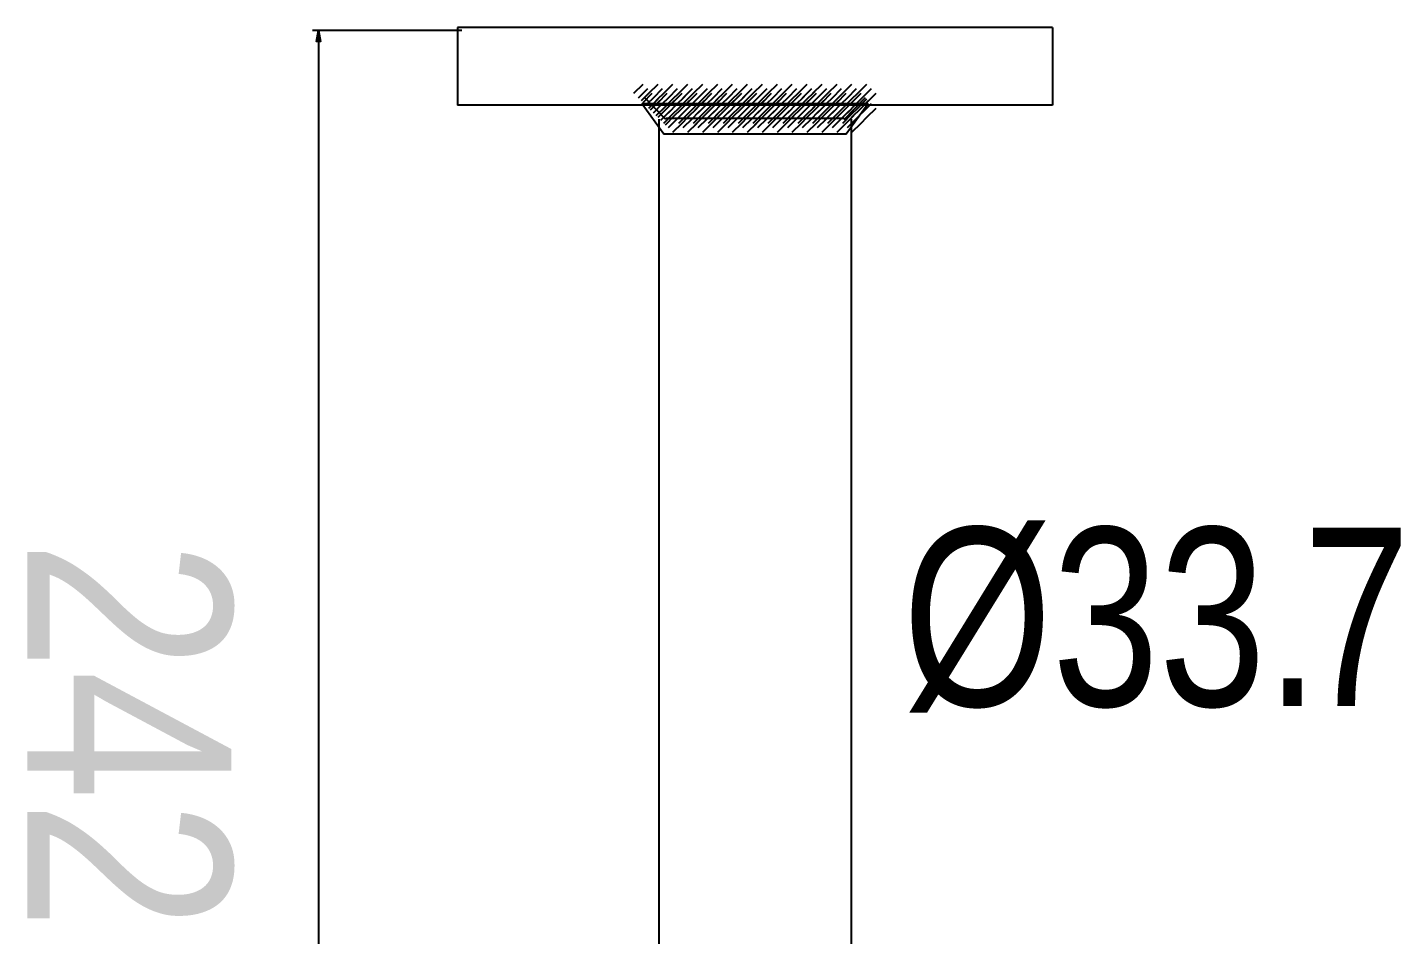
# Model space of a CAD drawing. Extents: x 2 to 70, y 3 to 326.
# Drawn here: x 3.6 to 56.7, y 30.3 to 65.4 of the extents above; entities that cross this region are included whole.
import ezdxf

# ---------------------------------------------------------------- set-up
doc = ezdxf.new("R2010")
doc.units = 0
doc.layers.add('LIVELLO_1', color=160, linetype='Continuous')
doc.styles.add('STD', font='txt')

# ---------------------------------------------------------------- blocks, each defined once
blk = doc.blocks.new('AI9-BLK319')
at = {"layer": 'LIVELLO_1', "color": 7}
for p, q in [((3.398414, -0.307475), (3.75481, 0.048404)), ((3.575492, -0.484553), (3.93206, -0.129019)), ((3.75481, -0.661975), (4.109138, -0.307475))]:
    blk.add_line(p, q, dxfattribs=at)
blk = doc.blocks.new('AI9-BLK318')
at = {"layer": 'LIVELLO_1', "color": 7}
blk.add_blockref('AI9-BLK319', (0, 0), dxfattribs=at)
blk = doc.blocks.new('AI9-BLK317')
at = {"layer": 'LIVELLO_1', "color": 7}
for p, q in [((3.616231, -0.162092), (3.971937, 0.192409)), ((3.794859, -0.340548), (4.149187, 0.015331)), ((3.971937, -0.517626), (4.328504, -0.162092))]:
    blk.add_line(p, q, dxfattribs=at)
blk = doc.blocks.new('AI9-BLK316')
at = {"layer": 'LIVELLO_1', "color": 7}
blk.add_blockref('AI9-BLK317', (0, 0), dxfattribs=at)
blk = doc.blocks.new('AI9-BLK315')
at = {"layer": 'LIVELLO_1', "color": 7}
for p, q in [((3.762303, 0.016881), (4.116631, 0.372759)), ((3.939381, -0.160197), (4.295087, 0.194303)), ((4.116631, -0.338653), (4.472337, 0.016881))]:
    blk.add_line(p, q, dxfattribs=at)
blk = doc.blocks.new('AI9-BLK314')
at = {"layer": 'LIVELLO_1', "color": 7}
blk.add_blockref('AI9-BLK315', (0, 0), dxfattribs=at)
blk = doc.blocks.new('AI9-BLK311')
at = {"layer": 'LIVELLO_1', "color": 7}
for p, q in [((2.820844, -0.307475), (3.17655, 0.048404)), ((2.9993, -0.484553), (3.3538, -0.129019)), ((3.17655, -0.661975), (3.532256, -0.307475))]:
    blk.add_line(p, q, dxfattribs=at)
blk = doc.blocks.new('AI9-BLK310')
at = {"layer": 'LIVELLO_1', "color": 7}
blk.add_blockref('AI9-BLK311', (0, 0), dxfattribs=at)
blk = doc.blocks.new('AI9-BLK309')
at = {"layer": 'LIVELLO_1', "color": 7}
for p, q in [((3.110577, -0.162092), (3.465077, 0.192409)), ((3.287827, -0.340548), (3.643533, 0.015331)), ((3.465077, -0.517626), (3.820783, -0.162092))]:
    blk.add_line(p, q, dxfattribs=at)
blk = doc.blocks.new('AI9-BLK308')
at = {"layer": 'LIVELLO_1', "color": 7}
blk.add_blockref('AI9-BLK309', (0, 0), dxfattribs=at)
blk = doc.blocks.new('AI9-BLK307')
at = {"layer": 'LIVELLO_1', "color": 7}
for p, q in [((3.398414, 0.016881), (3.75481, 0.372759)), ((3.575492, -0.160197), (3.93206, 0.194303)), ((3.75481, -0.338653), (4.109138, 0.016881))]:
    blk.add_line(p, q, dxfattribs=at)
blk = doc.blocks.new('AI9-BLK306')
at = {"layer": 'LIVELLO_1', "color": 7}
blk.add_blockref('AI9-BLK307', (0, 0), dxfattribs=at)
blk = doc.blocks.new('AI9-BLK305')
at = {"layer": 'LIVELLO_1', "color": 7}
for p, q in [((3.616231, 0.179145), (3.971937, 0.534679)), ((3.794859, 0.001723), (4.149187, 0.357601)), ((3.971937, -0.175355), (4.328504, 0.179145))]:
    blk.add_line(p, q, dxfattribs=at)
blk = doc.blocks.new('AI9-BLK304')
at = {"layer": 'LIVELLO_1', "color": 7}
blk.add_blockref('AI9-BLK305', (0, 0), dxfattribs=at)
blk = doc.blocks.new('AI9-BLK303')
at = {"layer": 'LIVELLO_1', "color": 7}
for p, q in [((3.762303, 0.3247), (4.116631, 0.678856)), ((3.939381, 0.146244), (4.295087, 0.501778)), ((4.116631, -0.031178), (4.472337, 0.3247))]:
    blk.add_line(p, q, dxfattribs=at)
blk = doc.blocks.new('AI9-BLK302')
at = {"layer": 'LIVELLO_1', "color": 7}
blk.add_blockref('AI9-BLK303', (0, 0), dxfattribs=at)
blk = doc.blocks.new('AI9-BLK301')
at = {"layer": 'LIVELLO_1', "color": 7}
for p, q in [((2.243963, -0.307475), (2.598291, 0.048404)), ((2.421213, -0.484553), (2.776919, -0.129019)), ((2.598291, -0.661975), (2.953997, -0.307475))]:
    blk.add_line(p, q, dxfattribs=at)
blk = doc.blocks.new('AI9-BLK300')
at = {"layer": 'LIVELLO_1', "color": 7}
blk.add_blockref('AI9-BLK301', (0, 0), dxfattribs=at)
blk = doc.blocks.new('AI9-BLK299')
at = {"layer": 'LIVELLO_1', "color": 7}
for p, q in [((2.532317, -0.162092), (2.888196, 0.192409)), ((2.709568, -0.340548), (3.065274, 0.015331)), ((2.888196, -0.517626), (3.242524, -0.162092))]:
    blk.add_line(p, q, dxfattribs=at)
blk = doc.blocks.new('AI9-BLK298')
at = {"layer": 'LIVELLO_1', "color": 7}
blk.add_blockref('AI9-BLK299', (0, 0), dxfattribs=at)
blk = doc.blocks.new('AI9-BLK297')
at = {"layer": 'LIVELLO_1', "color": 7}
for p, q in [((2.820844, 0.016881), (3.17655, 0.372759)), ((2.9993, -0.160197), (3.3538, 0.194303)), ((3.17655, -0.338653), (3.532256, 0.016881))]:
    blk.add_line(p, q, dxfattribs=at)
blk = doc.blocks.new('AI9-BLK296')
at = {"layer": 'LIVELLO_1', "color": 7}
blk.add_blockref('AI9-BLK297', (0, 0), dxfattribs=at)
blk = doc.blocks.new('AI9-BLK295')
at = {"layer": 'LIVELLO_1', "color": 7}
for p, q in [((3.110577, 0.179145), (3.465077, 0.534679)), ((3.287827, 0.001723), (3.643533, 0.357601)), ((3.465077, -0.175355), (3.820783, 0.179145))]:
    blk.add_line(p, q, dxfattribs=at)
blk = doc.blocks.new('AI9-BLK294')
at = {"layer": 'LIVELLO_1', "color": 7}
blk.add_blockref('AI9-BLK295', (0, 0), dxfattribs=at)
blk = doc.blocks.new('AI9-BLK293')
at = {"layer": 'LIVELLO_1', "color": 7}
for p, q in [((3.398414, 0.3247), (3.75481, 0.678856)), ((3.575492, 0.146244), (3.93206, 0.501778)), ((3.75481, -0.031178), (4.109138, 0.3247))]:
    blk.add_line(p, q, dxfattribs=at)
blk = doc.blocks.new('AI9-BLK292')
at = {"layer": 'LIVELLO_1', "color": 7}
blk.add_blockref('AI9-BLK293', (0, 0), dxfattribs=at)
blk = doc.blocks.new('AI9-BLK291')
at = {"layer": 'LIVELLO_1', "color": 7}
for p, q in [((1.665704, -0.307475), (2.02141, 0.048404)), ((1.842954, -0.484553), (2.19866, -0.129019)), ((2.02141, -0.661975), (2.376427, -0.307475))]:
    blk.add_line(p, q, dxfattribs=at)
blk = doc.blocks.new('AI9-BLK290')
at = {"layer": 'LIVELLO_1', "color": 7}
blk.add_blockref('AI9-BLK291', (0, 0), dxfattribs=at)
blk = doc.blocks.new('AI9-BLK289')
at = {"layer": 'LIVELLO_1', "color": 7}
for p, q in [((1.95423, -0.162092), (2.309937, 0.192409)), ((2.132686, -0.340548), (2.487014, 0.015331)), ((2.309937, -0.517626), (2.665643, -0.162092))]:
    blk.add_line(p, q, dxfattribs=at)
blk = doc.blocks.new('AI9-BLK288')
at = {"layer": 'LIVELLO_1', "color": 7}
blk.add_blockref('AI9-BLK289', (0, 0), dxfattribs=at)
blk = doc.blocks.new('AI9-BLK287')
at = {"layer": 'LIVELLO_1', "color": 7}
for p, q in [((2.243963, 0.016881), (2.598291, 0.372759)), ((2.421213, -0.160197), (2.776919, 0.194303)), ((2.598291, -0.338653), (2.953997, 0.016881))]:
    blk.add_line(p, q, dxfattribs=at)
blk = doc.blocks.new('AI9-BLK286')
at = {"layer": 'LIVELLO_1', "color": 7}
blk.add_blockref('AI9-BLK287', (0, 0), dxfattribs=at)
blk = doc.blocks.new('AI9-BLK285')
at = {"layer": 'LIVELLO_1', "color": 7}
for p, q in [((2.532317, 0.179145), (2.888196, 0.534679)), ((2.709568, 0.001723), (3.065274, 0.357601)), ((2.888196, -0.175355), (3.242524, 0.179145))]:
    blk.add_line(p, q, dxfattribs=at)
blk = doc.blocks.new('AI9-BLK284')
at = {"layer": 'LIVELLO_1', "color": 7}
blk.add_blockref('AI9-BLK285', (0, 0), dxfattribs=at)
blk = doc.blocks.new('AI9-BLK283')
at = {"layer": 'LIVELLO_1', "color": 7}
for p, q in [((2.820844, 0.3247), (3.17655, 0.678856)), ((2.9993, 0.146244), (3.3538, 0.501778)), ((3.17655, -0.031178), (3.532256, 0.3247))]:
    blk.add_line(p, q, dxfattribs=at)
blk = doc.blocks.new('AI9-BLK282')
at = {"layer": 'LIVELLO_1', "color": 7}
blk.add_blockref('AI9-BLK283', (0, 0), dxfattribs=at)
blk = doc.blocks.new('AI9-BLK281')
at = {"layer": 'LIVELLO_1', "color": 7}
for p, q in [((1.088133, -0.307475), (1.44384, 0.048404)), ((1.265384, -0.484553), (1.62109, -0.129019)), ((1.44384, -0.661975), (1.799718, -0.307475))]:
    blk.add_line(p, q, dxfattribs=at)
blk = doc.blocks.new('AI9-BLK280')
at = {"layer": 'LIVELLO_1', "color": 7}
blk.add_blockref('AI9-BLK281', (0, 0), dxfattribs=at)
blk = doc.blocks.new('AI9-BLK279')
at = {"layer": 'LIVELLO_1', "color": 7}
for p, q in [((1.375971, -0.162092), (1.732366, 0.192409)), ((1.554427, -0.340548), (1.910822, 0.015331)), ((1.732366, -0.517626), (2.088072, -0.162092))]:
    blk.add_line(p, q, dxfattribs=at)
blk = doc.blocks.new('AI9-BLK278')
at = {"layer": 'LIVELLO_1', "color": 7}
blk.add_blockref('AI9-BLK279', (0, 0), dxfattribs=at)
blk = doc.blocks.new('AI9-BLK277')
at = {"layer": 'LIVELLO_1', "color": 7}
for p, q in [((1.665704, 0.016881), (2.02141, 0.372759)), ((1.842954, -0.160197), (2.19866, 0.194303)), ((2.02141, -0.338653), (2.376427, 0.016881))]:
    blk.add_line(p, q, dxfattribs=at)
blk = doc.blocks.new('AI9-BLK276')
at = {"layer": 'LIVELLO_1', "color": 7}
blk.add_blockref('AI9-BLK277', (0, 0), dxfattribs=at)
blk = doc.blocks.new('AI9-BLK275')
at = {"layer": 'LIVELLO_1', "color": 7}
for p, q in [((1.95423, 0.179145), (2.309937, 0.534679)), ((2.132686, 0.001723), (2.487014, 0.357601)), ((2.309937, -0.175355), (2.665643, 0.179145))]:
    blk.add_line(p, q, dxfattribs=at)
blk = doc.blocks.new('AI9-BLK274')
at = {"layer": 'LIVELLO_1', "color": 7}
blk.add_blockref('AI9-BLK275', (0, 0), dxfattribs=at)
blk = doc.blocks.new('AI9-BLK273')
at = {"layer": 'LIVELLO_1', "color": 7}
for p, q in [((2.243963, 0.3247), (2.598291, 0.678856)), ((2.421213, 0.146244), (2.776919, 0.501778)), ((2.598291, -0.031178), (2.953997, 0.3247))]:
    blk.add_line(p, q, dxfattribs=at)
blk = doc.blocks.new('AI9-BLK272')
at = {"layer": 'LIVELLO_1', "color": 7}
blk.add_blockref('AI9-BLK273', (0, 0), dxfattribs=at)
blk = doc.blocks.new('AI9-BLK271')
at = {"layer": 'LIVELLO_1', "color": 7}
for p, q in [((0.509874, -0.307475), (0.86558, 0.048404)), ((0.688502, -0.484553), (1.04283, -0.129019)), ((0.86558, -0.661975), (1.221459, -0.307475))]:
    blk.add_line(p, q, dxfattribs=at)
blk = doc.blocks.new('AI9-BLK270')
at = {"layer": 'LIVELLO_1', "color": 7}
blk.add_blockref('AI9-BLK271', (0, 0), dxfattribs=at)
blk = doc.blocks.new('AI9-BLK269')
at = {"layer": 'LIVELLO_1', "color": 7}
for p, q in [((0.799779, -0.162092), (1.154107, 0.192409)), ((0.976857, -0.340548), (1.332563, 0.015331)), ((1.154107, -0.517626), (1.509813, -0.162092))]:
    blk.add_line(p, q, dxfattribs=at)
blk = doc.blocks.new('AI9-BLK268')
at = {"layer": 'LIVELLO_1', "color": 7}
blk.add_blockref('AI9-BLK269', (0, 0), dxfattribs=at)
blk = doc.blocks.new('AI9-BLK267')
at = {"layer": 'LIVELLO_1', "color": 7}
for p, q in [((1.088133, 0.016881), (1.44384, 0.372759)), ((1.265384, -0.160197), (1.62109, 0.194303)), ((1.44384, -0.338653), (1.799718, 0.016881))]:
    blk.add_line(p, q, dxfattribs=at)
blk = doc.blocks.new('AI9-BLK266')
at = {"layer": 'LIVELLO_1', "color": 7}
blk.add_blockref('AI9-BLK267', (0, 0), dxfattribs=at)
blk = doc.blocks.new('AI9-BLK265')
at = {"layer": 'LIVELLO_1', "color": 7}
for p, q in [((1.375971, 0.179145), (1.732366, 0.534679)), ((1.554427, 0.001723), (1.910822, 0.357601)), ((1.732366, -0.175355), (2.088072, 0.179145))]:
    blk.add_line(p, q, dxfattribs=at)
blk = doc.blocks.new('AI9-BLK264')
at = {"layer": 'LIVELLO_1', "color": 7}
blk.add_blockref('AI9-BLK265', (0, 0), dxfattribs=at)
blk = doc.blocks.new('AI9-BLK263')
at = {"layer": 'LIVELLO_1', "color": 7}
for p, q in [((1.665704, 0.3247), (2.02141, 0.678856)), ((1.842954, 0.146244), (2.19866, 0.501778)), ((2.02141, -0.031178), (2.376427, 0.3247))]:
    blk.add_line(p, q, dxfattribs=at)
blk = doc.blocks.new('AI9-BLK262')
at = {"layer": 'LIVELLO_1', "color": 7}
blk.add_blockref('AI9-BLK263', (0, 0), dxfattribs=at)
blk = doc.blocks.new('AI9-BLK261')
at = {"layer": 'LIVELLO_1', "color": 7}
for p, q in [((-0.067007, -0.307475), (0.287493, 0.048404)), ((0.110243, -0.484553), (0.465949, -0.129019)), ((0.287493, -0.661975), (0.643199, -0.307475))]:
    blk.add_line(p, q, dxfattribs=at)
blk = doc.blocks.new('AI9-BLK260')
at = {"layer": 'LIVELLO_1', "color": 7}
blk.add_blockref('AI9-BLK261', (0, 0), dxfattribs=at)
blk = doc.blocks.new('AI9-BLK259')
at = {"layer": 'LIVELLO_1', "color": 7}
for p, q in [((0.22152, -0.162092), (0.577226, 0.192409)), ((0.398598, -0.340548), (0.754476, 0.015331)), ((0.577226, -0.517626), (0.931554, -0.162092))]:
    blk.add_line(p, q, dxfattribs=at)
blk = doc.blocks.new('AI9-BLK258')
at = {"layer": 'LIVELLO_1', "color": 7}
blk.add_blockref('AI9-BLK259', (0, 0), dxfattribs=at)
blk = doc.blocks.new('AI9-BLK257')
at = {"layer": 'LIVELLO_1', "color": 7}
for p, q in [((0.509874, 0.016881), (0.86558, 0.372759)), ((0.688502, -0.160197), (1.04283, 0.194303)), ((0.86558, -0.338653), (1.221459, 0.016881))]:
    blk.add_line(p, q, dxfattribs=at)
blk = doc.blocks.new('AI9-BLK256')
at = {"layer": 'LIVELLO_1', "color": 7}
blk.add_blockref('AI9-BLK257', (0, 0), dxfattribs=at)
blk = doc.blocks.new('AI9-BLK255')
at = {"layer": 'LIVELLO_1', "color": 7}
for p, q in [((0.799779, 0.179145), (1.154107, 0.534679)), ((0.976857, 0.001723), (1.332563, 0.357601)), ((1.154107, -0.175355), (1.509813, 0.179145))]:
    blk.add_line(p, q, dxfattribs=at)
blk = doc.blocks.new('AI9-BLK254')
at = {"layer": 'LIVELLO_1', "color": 7}
blk.add_blockref('AI9-BLK255', (0, 0), dxfattribs=at)
blk = doc.blocks.new('AI9-BLK253')
at = {"layer": 'LIVELLO_1', "color": 7}
for p, q in [((1.088133, 0.3247), (1.44384, 0.678856)), ((1.265384, 0.146244), (1.62109, 0.501778)), ((1.44384, -0.031178), (1.799718, 0.3247))]:
    blk.add_line(p, q, dxfattribs=at)
blk = doc.blocks.new('AI9-BLK252')
at = {"layer": 'LIVELLO_1', "color": 7}
blk.add_blockref('AI9-BLK253', (0, 0), dxfattribs=at)
blk = doc.blocks.new('AI9-BLK251')
at = {"layer": 'LIVELLO_1', "color": 7}
for p, q in [((-0.645266, -0.307475), (-0.288699, 0.048404)), ((-0.468016, -0.484553), (-0.111621, -0.129019)), ((-0.288699, -0.661975), (0.065629, -0.307475))]:
    blk.add_line(p, q, dxfattribs=at)
blk = doc.blocks.new('AI9-BLK250')
at = {"layer": 'LIVELLO_1', "color": 7}
blk.add_blockref('AI9-BLK251', (0, 0), dxfattribs=at)
blk = doc.blocks.new('AI9-BLK249')
at = {"layer": 'LIVELLO_1', "color": 7}
for p, q in [((-0.35674, -0.162092), (-0.001034, 0.192409)), ((-0.178111, -0.340548), (0.176217, 0.015331)), ((-0.001034, -0.517626), (0.355362, -0.162092))]:
    blk.add_line(p, q, dxfattribs=at)
blk = doc.blocks.new('AI9-BLK248')
at = {"layer": 'LIVELLO_1', "color": 7}
blk.add_blockref('AI9-BLK249', (0, 0), dxfattribs=at)
blk = doc.blocks.new('AI9-BLK247')
at = {"layer": 'LIVELLO_1', "color": 7}
for p, q in [((-0.067007, 0.016881), (0.287493, 0.372759)), ((0.110243, -0.160197), (0.465949, 0.194303)), ((0.287493, -0.338653), (0.643199, 0.016881))]:
    blk.add_line(p, q, dxfattribs=at)
blk = doc.blocks.new('AI9-BLK246')
at = {"layer": 'LIVELLO_1', "color": 7}
blk.add_blockref('AI9-BLK247', (0, 0), dxfattribs=at)
blk = doc.blocks.new('AI9-BLK245')
at = {"layer": 'LIVELLO_1', "color": 7}
for p, q in [((0.22152, 0.179145), (0.577226, 0.534679)), ((0.398598, 0.001723), (0.754476, 0.357601)), ((0.577226, -0.175355), (0.931554, 0.179145))]:
    blk.add_line(p, q, dxfattribs=at)
blk = doc.blocks.new('AI9-BLK244')
at = {"layer": 'LIVELLO_1', "color": 7}
blk.add_blockref('AI9-BLK245', (0, 0), dxfattribs=at)
blk = doc.blocks.new('AI9-BLK243')
at = {"layer": 'LIVELLO_1', "color": 7}
for p, q in [((0.509874, 0.3247), (0.86558, 0.678856)), ((0.688502, 0.146244), (1.04283, 0.501778)), ((0.86558, -0.031178), (1.221459, 0.3247))]:
    blk.add_line(p, q, dxfattribs=at)
blk = doc.blocks.new('AI9-BLK242')
at = {"layer": 'LIVELLO_1', "color": 7}
blk.add_blockref('AI9-BLK243', (0, 0), dxfattribs=at)
blk = doc.blocks.new('AI9-BLK241')
at = {"layer": 'LIVELLO_1', "color": 7}
for p, q in [((-1.222664, -0.307475), (-0.866958, 0.048404)), ((-1.044208, -0.484553), (-0.68988, -0.129019)), ((-0.866958, -0.661975), (-0.511252, -0.307475))]:
    blk.add_line(p, q, dxfattribs=at)
blk = doc.blocks.new('AI9-BLK240')
at = {"layer": 'LIVELLO_1', "color": 7}
blk.add_blockref('AI9-BLK241', (0, 0), dxfattribs=at)
blk = doc.blocks.new('AI9-BLK239')
at = {"layer": 'LIVELLO_1', "color": 7}
for p, q in [((-0.932932, -0.162092), (-0.578604, 0.192409)), ((-0.755682, -0.340548), (-0.399976, 0.015331)), ((-0.578604, -0.517626), (-0.222898, -0.162092))]:
    blk.add_line(p, q, dxfattribs=at)
blk = doc.blocks.new('AI9-BLK238')
at = {"layer": 'LIVELLO_1', "color": 7}
blk.add_blockref('AI9-BLK239', (0, 0), dxfattribs=at)
blk = doc.blocks.new('AI9-BLK237')
at = {"layer": 'LIVELLO_1', "color": 7}
for p, q in [((-0.645266, 0.016881), (-0.288699, 0.372759)), ((-0.468016, -0.160197), (-0.111621, 0.194303)), ((-0.288699, -0.338653), (0.065629, 0.016881))]:
    blk.add_line(p, q, dxfattribs=at)
blk = doc.blocks.new('AI9-BLK236')
at = {"layer": 'LIVELLO_1', "color": 7}
blk.add_blockref('AI9-BLK237', (0, 0), dxfattribs=at)
blk = doc.blocks.new('AI9-BLK235')
at = {"layer": 'LIVELLO_1', "color": 7}
for p, q in [((-0.35674, 0.179145), (-0.001034, 0.534679)), ((-0.178111, 0.001723), (0.176217, 0.357601)), ((-0.001034, -0.175355), (0.355362, 0.179145))]:
    blk.add_line(p, q, dxfattribs=at)
blk = doc.blocks.new('AI9-BLK234')
at = {"layer": 'LIVELLO_1', "color": 7}
blk.add_blockref('AI9-BLK235', (0, 0), dxfattribs=at)
blk = doc.blocks.new('AI9-BLK233')
at = {"layer": 'LIVELLO_1', "color": 7}
for p, q in [((-0.067007, 0.3247), (0.287493, 0.678856)), ((0.110243, 0.146244), (0.465949, 0.501778)), ((0.287493, -0.031178), (0.643199, 0.3247))]:
    blk.add_line(p, q, dxfattribs=at)
blk = doc.blocks.new('AI9-BLK232')
at = {"layer": 'LIVELLO_1', "color": 7}
blk.add_blockref('AI9-BLK233', (0, 0), dxfattribs=at)
blk = doc.blocks.new('AI9-BLK231')
at = {"layer": 'LIVELLO_1', "color": 7}
for p, q in [((-1.799546, -0.307475), (-1.445218, 0.048404)), ((-1.622468, -0.484553), (-1.266762, -0.129019)), ((-1.445218, -0.661975), (-1.089511, -0.307475))]:
    blk.add_line(p, q, dxfattribs=at)
blk = doc.blocks.new('AI9-BLK230')
at = {"layer": 'LIVELLO_1', "color": 7}
blk.add_blockref('AI9-BLK231', (0, 0), dxfattribs=at)
blk = doc.blocks.new('AI9-BLK229')
at = {"layer": 'LIVELLO_1', "color": 7}
for p, q in [((-1.511191, -0.162092), (-1.155485, 0.192409)), ((-1.333941, -0.340548), (-0.978235, 0.015331)), ((-1.155485, -0.517626), (-0.801157, -0.162092))]:
    blk.add_line(p, q, dxfattribs=at)
blk = doc.blocks.new('AI9-BLK228')
at = {"layer": 'LIVELLO_1', "color": 7}
blk.add_blockref('AI9-BLK229', (0, 0), dxfattribs=at)
blk = doc.blocks.new('AI9-BLK227')
at = {"layer": 'LIVELLO_1', "color": 7}
for p, q in [((-1.222664, 0.016881), (-0.866958, 0.372759)), ((-1.044208, -0.160197), (-0.68988, 0.194303)), ((-0.866958, -0.338653), (-0.511252, 0.016881))]:
    blk.add_line(p, q, dxfattribs=at)
blk = doc.blocks.new('AI9-BLK226')
at = {"layer": 'LIVELLO_1', "color": 7}
blk.add_blockref('AI9-BLK227', (0, 0), dxfattribs=at)
blk = doc.blocks.new('AI9-BLK225')
at = {"layer": 'LIVELLO_1', "color": 7}
for p, q in [((-0.932932, 0.179145), (-0.578604, 0.534679)), ((-0.755682, 0.001723), (-0.399976, 0.357601)), ((-0.578604, -0.175355), (-0.222898, 0.179145))]:
    blk.add_line(p, q, dxfattribs=at)
blk = doc.blocks.new('AI9-BLK224')
at = {"layer": 'LIVELLO_1', "color": 7}
blk.add_blockref('AI9-BLK225', (0, 0), dxfattribs=at)
blk = doc.blocks.new('AI9-BLK223')
at = {"layer": 'LIVELLO_1', "color": 7}
for p, q in [((-0.645266, 0.3247), (-0.288699, 0.678856)), ((-0.468016, 0.146244), (-0.111621, 0.501778)), ((-0.288699, -0.031178), (0.065629, 0.3247))]:
    blk.add_line(p, q, dxfattribs=at)
blk = doc.blocks.new('AI9-BLK222')
at = {"layer": 'LIVELLO_1', "color": 7}
blk.add_blockref('AI9-BLK223', (0, 0), dxfattribs=at)
blk = doc.blocks.new('AI9-BLK221')
at = {"layer": 'LIVELLO_1', "color": 7}
for p, q in [((-2.377805, -0.307475), (-2.022099, 0.048404)), ((-2.200727, -0.484553), (-1.844849, -0.129019)), ((-2.022099, -0.661975), (-1.667082, -0.307475))]:
    blk.add_line(p, q, dxfattribs=at)
blk = doc.blocks.new('AI9-BLK220')
at = {"layer": 'LIVELLO_1', "color": 7}
blk.add_blockref('AI9-BLK221', (0, 0), dxfattribs=at)
blk = doc.blocks.new('AI9-BLK219')
at = {"layer": 'LIVELLO_1', "color": 7}
for p, q in [((-2.08945, -0.162092), (-1.733744, 0.192409)), ((-1.910822, -0.340548), (-1.556494, 0.015331)), ((-1.733744, -0.517626), (-1.377866, -0.162092))]:
    blk.add_line(p, q, dxfattribs=at)
blk = doc.blocks.new('AI9-BLK218')
at = {"layer": 'LIVELLO_1', "color": 7}
blk.add_blockref('AI9-BLK219', (0, 0), dxfattribs=at)
blk = doc.blocks.new('AI9-BLK217')
at = {"layer": 'LIVELLO_1', "color": 7}
for p, q in [((-1.799546, 0.016881), (-1.445218, 0.372759)), ((-1.622468, -0.160197), (-1.266762, 0.194303)), ((-1.445218, -0.338653), (-1.089511, 0.016881))]:
    blk.add_line(p, q, dxfattribs=at)
blk = doc.blocks.new('AI9-BLK216')
at = {"layer": 'LIVELLO_1', "color": 7}
blk.add_blockref('AI9-BLK217', (0, 0), dxfattribs=at)
blk = doc.blocks.new('AI9-BLK215')
at = {"layer": 'LIVELLO_1', "color": 7}
for p, q in [((-1.511191, 0.179145), (-1.155485, 0.534679)), ((-1.333941, 0.001723), (-0.978235, 0.357601)), ((-1.155485, -0.175355), (-0.801157, 0.179145))]:
    blk.add_line(p, q, dxfattribs=at)
blk = doc.blocks.new('AI9-BLK214')
at = {"layer": 'LIVELLO_1', "color": 7}
blk.add_blockref('AI9-BLK215', (0, 0), dxfattribs=at)
blk = doc.blocks.new('AI9-BLK213')
at = {"layer": 'LIVELLO_1', "color": 7}
for p, q in [((-1.222664, 0.3247), (-0.866958, 0.678856)), ((-1.044208, 0.146244), (-0.68988, 0.501778)), ((-0.866958, -0.031178), (-0.511252, 0.3247))]:
    blk.add_line(p, q, dxfattribs=at)
blk = doc.blocks.new('AI9-BLK212')
at = {"layer": 'LIVELLO_1', "color": 7}
blk.add_blockref('AI9-BLK213', (0, 0), dxfattribs=at)
blk = doc.blocks.new('AI9-BLK211')
at = {"layer": 'LIVELLO_1', "color": 7}
for p, q in [((-2.955375, -0.307475), (-2.599669, 0.048404)), ((-2.778297, -0.484553), (-2.422419, -0.129019)), ((-2.599669, -0.661975), (-2.243963, -0.307475))]:
    blk.add_line(p, q, dxfattribs=at)
blk = doc.blocks.new('AI9-BLK210')
at = {"layer": 'LIVELLO_1', "color": 7}
blk.add_blockref('AI9-BLK211', (0, 0), dxfattribs=at)
blk = doc.blocks.new('AI9-BLK209')
at = {"layer": 'LIVELLO_1', "color": 7}
for p, q in [((-2.66771, -0.162092), (-2.311315, 0.192409)), ((-2.489081, -0.340548), (-2.132686, 0.015331)), ((-2.311315, -0.517626), (-1.955436, -0.162092))]:
    blk.add_line(p, q, dxfattribs=at)
blk = doc.blocks.new('AI9-BLK208')
at = {"layer": 'LIVELLO_1', "color": 7}
blk.add_blockref('AI9-BLK209', (0, 0), dxfattribs=at)
blk = doc.blocks.new('AI9-BLK207')
at = {"layer": 'LIVELLO_1', "color": 7}
for p, q in [((-2.377805, 0.016881), (-2.022099, 0.372759)), ((-2.200727, -0.160197), (-1.844849, 0.194303)), ((-2.022099, -0.338653), (-1.667082, 0.016881))]:
    blk.add_line(p, q, dxfattribs=at)
blk = doc.blocks.new('AI9-BLK206')
at = {"layer": 'LIVELLO_1', "color": 7}
blk.add_blockref('AI9-BLK207', (0, 0), dxfattribs=at)
blk = doc.blocks.new('AI9-BLK205')
at = {"layer": 'LIVELLO_1', "color": 7}
for p, q in [((-2.08945, 0.179145), (-1.733744, 0.534679)), ((-1.910822, 0.001723), (-1.556494, 0.357601)), ((-1.733744, -0.175355), (-1.377866, 0.179145))]:
    blk.add_line(p, q, dxfattribs=at)
blk = doc.blocks.new('AI9-BLK204')
at = {"layer": 'LIVELLO_1', "color": 7}
blk.add_blockref('AI9-BLK205', (0, 0), dxfattribs=at)
blk = doc.blocks.new('AI9-BLK203')
at = {"layer": 'LIVELLO_1', "color": 7}
for p, q in [((-1.799546, 0.3247), (-1.445218, 0.678856)), ((-1.622468, 0.146244), (-1.266762, 0.501778)), ((-1.445218, -0.031178), (-1.089511, 0.3247))]:
    blk.add_line(p, q, dxfattribs=at)
blk = doc.blocks.new('AI9-BLK202')
at = {"layer": 'LIVELLO_1', "color": 7}
blk.add_blockref('AI9-BLK203', (0, 0), dxfattribs=at)
blk = doc.blocks.new('AI9-BLK201')
at = {"layer": 'LIVELLO_1', "color": 7}
for p, q in [((-3.533634, -0.307475), (-3.177928, 0.048404)), ((-3.355006, -0.484553), (-3.000678, -0.129019)), ((-3.177928, -0.661975), (-2.822222, -0.307475))]:
    blk.add_line(p, q, dxfattribs=at)
blk = doc.blocks.new('AI9-BLK200')
at = {"layer": 'LIVELLO_1', "color": 7}
blk.add_blockref('AI9-BLK201', (0, 0), dxfattribs=at)
blk = doc.blocks.new('AI9-BLK199')
at = {"layer": 'LIVELLO_1', "color": 7}
for p, q in [((-3.243902, -0.162092), (-2.889402, 0.192409)), ((-3.066652, -0.340548), (-2.710946, 0.015331)), ((-2.889402, -0.517626), (-2.533695, -0.162092))]:
    blk.add_line(p, q, dxfattribs=at)
blk = doc.blocks.new('AI9-BLK198')
at = {"layer": 'LIVELLO_1', "color": 7}
blk.add_blockref('AI9-BLK199', (0, 0), dxfattribs=at)
blk = doc.blocks.new('AI9-BLK197')
at = {"layer": 'LIVELLO_1', "color": 7}
for p, q in [((-2.955375, 0.016881), (-2.599669, 0.372759)), ((-2.778297, -0.160197), (-2.422419, 0.194303)), ((-2.599669, -0.338653), (-2.243963, 0.016881))]:
    blk.add_line(p, q, dxfattribs=at)
blk = doc.blocks.new('AI9-BLK196')
at = {"layer": 'LIVELLO_1', "color": 7}
blk.add_blockref('AI9-BLK197', (0, 0), dxfattribs=at)
blk = doc.blocks.new('AI9-BLK195')
at = {"layer": 'LIVELLO_1', "color": 7}
for p, q in [((-2.66771, 0.179145), (-2.311315, 0.534679)), ((-2.489081, 0.001723), (-2.132686, 0.357601)), ((-2.311315, -0.175355), (-1.955436, 0.179145))]:
    blk.add_line(p, q, dxfattribs=at)
blk = doc.blocks.new('AI9-BLK194')
at = {"layer": 'LIVELLO_1', "color": 7}
blk.add_blockref('AI9-BLK195', (0, 0), dxfattribs=at)
blk = doc.blocks.new('AI9-BLK193')
at = {"layer": 'LIVELLO_1', "color": 7}
for p, q in [((-2.377805, 0.3247), (-2.022099, 0.678856)), ((-2.200727, 0.146244), (-1.844849, 0.501778)), ((-2.022099, -0.031178), (-1.667082, 0.3247))]:
    blk.add_line(p, q, dxfattribs=at)
blk = doc.blocks.new('AI9-BLK192')
at = {"layer": 'LIVELLO_1', "color": 7}
blk.add_blockref('AI9-BLK193', (0, 0), dxfattribs=at)
blk = doc.blocks.new('AI9-BLK191')
at = {"layer": 'LIVELLO_1', "color": 7}
for p, q in [((-3.822161, -0.162092), (-3.466283, 0.192409)), ((-3.644911, -0.340548), (-3.289205, 0.015331)), ((-3.466283, -0.517626), (-3.111955, -0.162092))]:
    blk.add_line(p, q, dxfattribs=at)
blk = doc.blocks.new('AI9-BLK190')
at = {"layer": 'LIVELLO_1', "color": 7}
blk.add_blockref('AI9-BLK191', (0, 0), dxfattribs=at)
blk = doc.blocks.new('AI9-BLK189')
at = {"layer": 'LIVELLO_1', "color": 7}
for p, q in [((-3.533634, 0.016881), (-3.177928, 0.372759)), ((-3.355006, -0.160197), (-3.000678, 0.194303)), ((-3.177928, -0.338653), (-2.822222, 0.016881))]:
    blk.add_line(p, q, dxfattribs=at)
blk = doc.blocks.new('AI9-BLK188')
at = {"layer": 'LIVELLO_1', "color": 7}
blk.add_blockref('AI9-BLK189', (0, 0), dxfattribs=at)
blk = doc.blocks.new('AI9-BLK187')
at = {"layer": 'LIVELLO_1', "color": 7}
for p, q in [((-3.243902, 0.179145), (-2.889402, 0.534679)), ((-3.066652, 0.001723), (-2.710946, 0.357601)), ((-2.889402, -0.175355), (-2.533695, 0.179145))]:
    blk.add_line(p, q, dxfattribs=at)
blk = doc.blocks.new('AI9-BLK186')
at = {"layer": 'LIVELLO_1', "color": 7}
blk.add_blockref('AI9-BLK187', (0, 0), dxfattribs=at)
blk = doc.blocks.new('AI9-BLK185')
at = {"layer": 'LIVELLO_1', "color": 7}
for p, q in [((-2.955375, 0.3247), (-2.599669, 0.678856)), ((-2.778297, 0.146244), (-2.422419, 0.501778)), ((-2.599669, -0.031178), (-2.243963, 0.3247))]:
    blk.add_line(p, q, dxfattribs=at)
blk = doc.blocks.new('AI9-BLK184')
at = {"layer": 'LIVELLO_1', "color": 7}
blk.add_blockref('AI9-BLK185', (0, 0), dxfattribs=at)
blk = doc.blocks.new('AI9-BLK183')
at = {"layer": 'LIVELLO_1', "color": 7}
for p, q in [((-4.110516, 0.016881), (-3.756188, 0.372759)), ((-3.933266, -0.160197), (-3.577559, 0.194303)), ((-3.756188, -0.338653), (-3.400481, 0.016881))]:
    blk.add_line(p, q, dxfattribs=at)
blk = doc.blocks.new('AI9-BLK182')
at = {"layer": 'LIVELLO_1', "color": 7}
blk.add_blockref('AI9-BLK183', (0, 0), dxfattribs=at)
blk = doc.blocks.new('AI9-BLK181')
at = {"layer": 'LIVELLO_1', "color": 7}
for p, q in [((-3.822161, 0.179145), (-3.466283, 0.534679)), ((-3.644911, 0.001723), (-3.289205, 0.357601)), ((-3.466283, -0.175355), (-3.111955, 0.179145))]:
    blk.add_line(p, q, dxfattribs=at)
blk = doc.blocks.new('AI9-BLK180')
at = {"layer": 'LIVELLO_1', "color": 7}
blk.add_blockref('AI9-BLK181', (0, 0), dxfattribs=at)
blk = doc.blocks.new('AI9-BLK179')
at = {"layer": 'LIVELLO_1', "color": 7}
for p, q in [((-3.533634, 0.3247), (-3.177928, 0.678856)), ((-3.355006, 0.146244), (-3.000678, 0.501778)), ((-3.177928, -0.031178), (-2.822222, 0.3247))]:
    blk.add_line(p, q, dxfattribs=at)
blk = doc.blocks.new('AI9-BLK178')
at = {"layer": 'LIVELLO_1', "color": 7}
blk.add_blockref('AI9-BLK179', (0, 0), dxfattribs=at)
blk = doc.blocks.new('AI9-BLK177')
at = {"layer": 'LIVELLO_1', "color": 7}
for p, q in [((-4.329107, 0.179145), (-3.973401, 0.534679)), ((-4.150651, 0.001723), (-3.796323, 0.357601)), ((-3.973401, -0.175355), (-3.617006, 0.179145))]:
    blk.add_line(p, q, dxfattribs=at)
blk = doc.blocks.new('AI9-BLK176')
at = {"layer": 'LIVELLO_1', "color": 7}
blk.add_blockref('AI9-BLK177', (0, 0), dxfattribs=at)
blk = doc.blocks.new('AI9-BLK175')
at = {"layer": 'LIVELLO_1', "color": 7}
for p, q in [((-4.110516, 0.3247), (-3.756188, 0.678856)), ((-3.933266, 0.146244), (-3.577559, 0.501778)), ((-3.756188, -0.031178), (-3.400481, 0.3247))]:
    blk.add_line(p, q, dxfattribs=at)
blk = doc.blocks.new('AI9-BLK174')
at = {"layer": 'LIVELLO_1', "color": 7}
blk.add_blockref('AI9-BLK175', (0, 0), dxfattribs=at)
blk = doc.blocks.new('AI9-BLK173')
at = {"layer": 'LIVELLO_1', "color": 7}
for p, q in [((-4.47337, 0.3247), (-4.116975, 0.678856)), ((-4.29612, 0.146244), (-3.939725, 0.501778)), ((-4.116975, -0.031178), (-3.762647, 0.3247))]:
    blk.add_line(p, q, dxfattribs=at)
blk = doc.blocks.new('AI9-BLK172')
at = {"layer": 'LIVELLO_1', "color": 7}
blk.add_blockref('AI9-BLK173', (0, 0), dxfattribs=at)
blk = doc.blocks.new('AI9-BLK1')
at = {"layer": 'LIVELLO_1', "color": 7}
for p, q in [((-14.852, -97.804), (-14.852, -100.817)), ((8.176, -97.804), (8.176, -100.817)), ((-14.69, -97.916), (-20.474, -97.916)), ((-20.234, -97.916), (-20.234, -147.496)), ((-3.338, -100.817), (-14.852, -100.817)), ((-6.796, -101.373), (-7.616, -100.516)), ((8.176, -100.807), (-3.338, -100.807)), ((0.119, -101.373), (0.94, -100.516)), ((-7.061, -101.352), (-7.061, -145.671)), ((0.12, -101.325), (-6.796, -101.325)), ((0.384, -101.352), (0.384, -145.671))]:
    blk.add_line(p, q, dxfattribs=at)
for points in [[(8.176, -97.804), (-3.338, -97.804), (-14.852, -97.804)], [(-20.234, -97.916), (-20.156, -98.346), (-20.311, -98.346), (-20.234, -97.916)]]:
    blk.add_lwpolyline(points, dxfattribs=at)
blk.add_lwpolyline([(-3.338, -100.765), (-7.704, -100.765), (-6.867, -101.921), (0.191, -101.921), (1.029, -100.765)], close=True, dxfattribs=at)
for name, p in [('AI9-BLK172', (-3.553, -100.673)), ('AI9-BLK176', (-3.409, -100.817)), ('AI9-BLK174', (-3.337, -100.673)), ('AI9-BLK180', (-3.337, -100.817)), ('AI9-BLK178', (-3.337, -100.673)), ('AI9-BLK186', (-3.337, -100.817)), ('AI9-BLK184', (-3.337, -100.673)), ('AI9-BLK194', (-3.337, -100.817)), ('AI9-BLK192', (-3.337, -100.673)), ('AI9-BLK204', (-3.337, -100.817)), ('AI9-BLK202', (-3.337, -100.673)), ('AI9-BLK214', (-3.337, -100.817)), ('AI9-BLK212', (-3.337, -100.673)), ('AI9-BLK224', (-3.337, -100.817)), ('AI9-BLK222', (-3.337, -100.673)), ('AI9-BLK234', (-3.337, -100.817)), ('AI9-BLK232', (-3.337, -100.673)), ('AI9-BLK244', (-3.337, -100.817)), ('AI9-BLK242', (-3.337, -100.673)), ('AI9-BLK254', (-3.337, -100.817)), ('AI9-BLK252', (-3.337, -100.673)), ('AI9-BLK264', (-3.337, -100.817)), ('AI9-BLK262', (-3.337, -100.673)), ('AI9-BLK274', (-3.337, -100.817)), ('AI9-BLK272', (-3.337, -100.673)), ('AI9-BLK284', (-3.337, -100.817)), ('AI9-BLK282', (-3.337, -100.673)), ('AI9-BLK294', (-3.337, -100.817)), ('AI9-BLK292', (-3.337, -100.673)), ('AI9-BLK304', (-3.267, -100.817)), ('AI9-BLK302', (-3.123, -100.673)), ('AI9-BLK182', (-3.337, -100.944)), ('AI9-BLK190', (-3.337, -101.053)), ('AI9-BLK188', (-3.337, -100.944)), ('AI9-BLK198', (-3.337, -101.053)), ('AI9-BLK196', (-3.337, -100.944)), ('AI9-BLK208', (-3.337, -101.053)), ('AI9-BLK206', (-3.337, -100.944)), ('AI9-BLK218', (-3.337, -101.053)), ('AI9-BLK216', (-3.337, -100.944)), ('AI9-BLK228', (-3.337, -101.053)), ('AI9-BLK226', (-3.337, -100.944)), ('AI9-BLK238', (-3.337, -101.053)), ('AI9-BLK236', (-3.337, -100.944)), ('AI9-BLK248', (-3.337, -101.053)), ('AI9-BLK246', (-3.337, -100.944)), ('AI9-BLK258', (-3.337, -101.053)), ('AI9-BLK256', (-3.337, -100.944)), ('AI9-BLK268', (-3.337, -101.053)), ('AI9-BLK266', (-3.337, -100.944)), ('AI9-BLK278', (-3.337, -101.053)), ('AI9-BLK276', (-3.337, -100.944)), ('AI9-BLK288', (-3.337, -101.053)), ('AI9-BLK286', (-3.337, -100.944)), ('AI9-BLK298', (-3.337, -101.053)), ('AI9-BLK296', (-3.337, -100.944)), ('AI9-BLK308', (-3.337, -101.053)), ('AI9-BLK306', (-3.337, -100.944)), ('AI9-BLK316', (-3.267, -101.053)), ('AI9-BLK314', (-3.123, -100.944)), ('AI9-BLK200', (-3.337, -101.198)), ('AI9-BLK210', (-3.337, -101.198)), ('AI9-BLK220', (-3.337, -101.198)), ('AI9-BLK230', (-3.337, -101.198)), ('AI9-BLK240', (-3.337, -101.198)), ('AI9-BLK250', (-3.337, -101.198)), ('AI9-BLK260', (-3.337, -101.198)), ('AI9-BLK270', (-3.337, -101.198)), ('AI9-BLK280', (-3.337, -101.198)), ('AI9-BLK290', (-3.337, -101.198)), ('AI9-BLK300', (-3.337, -101.198)), ('AI9-BLK310', (-3.337, -101.198)), ('AI9-BLK318', (-3.337, -101.198))]:
    blk.add_blockref(name, p, dxfattribs=at)
at = {"layer": 'LIVELLO_1', "color": 7, "char_height": 6.91079, "attachment_point": 1, "style": 'STD'}
for s, insert in [('\\fArial Narrow|b0|i0;\\H6.9108;\\W0.94;\\C7;Ø33.', (2.374, -117.169)), ('\\fArial Narrow|b0|i0;\\H6.9108;\\W0.94;\\C7;7', (17.891, -117.169))]:
    blk.add_mtext(s, dxfattribs=dict(at, insert=insert))
at = {"layer": 'LIVELLO_1', "color": 7, "insert": (-23.608, -117.659), "char_height": 7.8994, "attachment_point": 1, "rotation": 270, "style": 'STD'}
blk.add_mtext('\\fArial Narrow|b0|i0;\\H7.8994;\\C7;242', dxfattribs=at)

msp = doc.modelspace()

# ---------------------------------------------------------------- block references
at = {"layer": 'LIVELLO_1', "color": 7}
msp.add_blockref('AI9-BLK1', (35.083647, 163.248003), dxfattribs=at)

doc.saveas('drawing.dxf')
